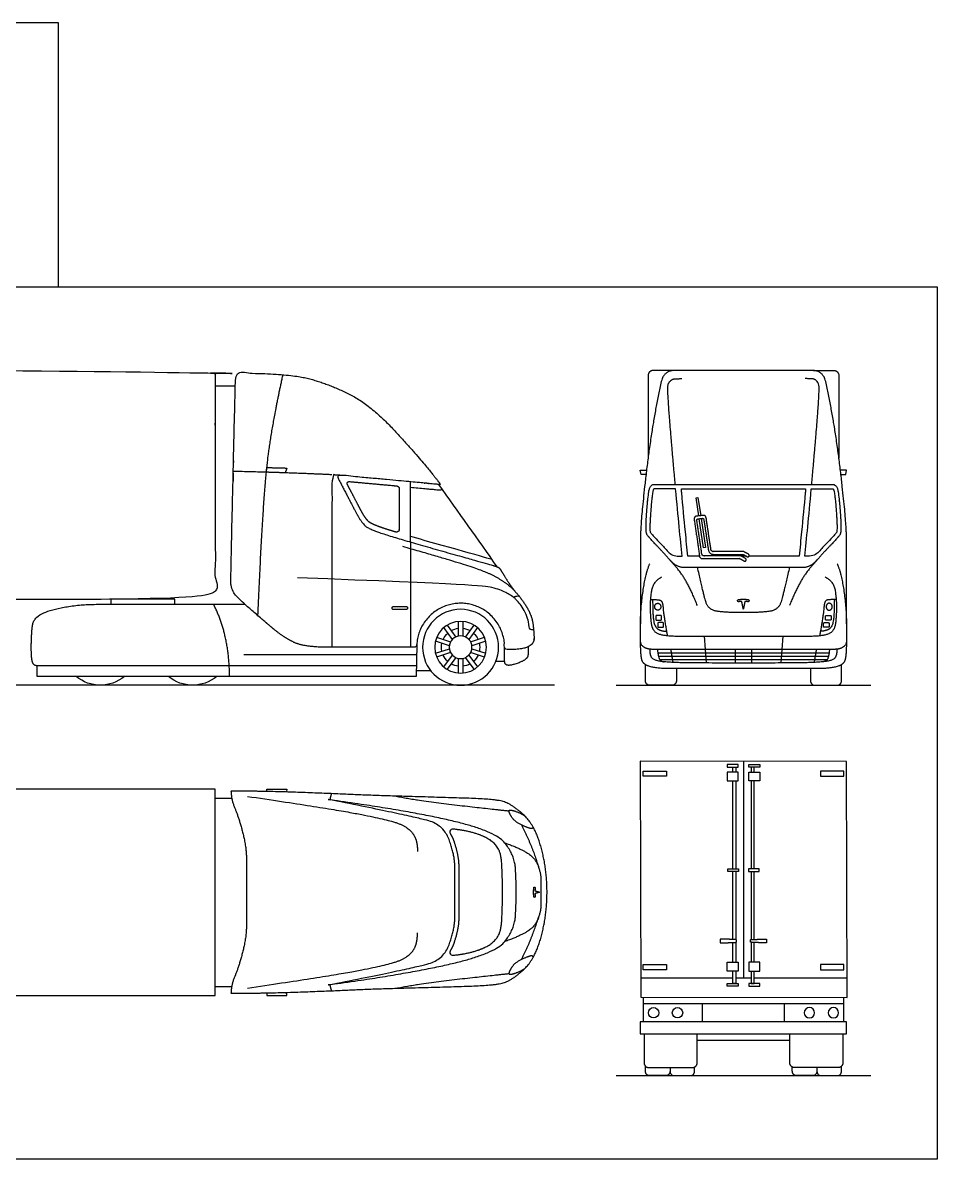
# Model space of a CAD drawing. Header units: millimetres. Extents: x 0 to 107, y 0 to 29.
# Drawn here: x 11.81 to 23.32, y 5.67 to 19.99 of the extents above; entities that cross this region are included whole.
import ezdxf

# ---------------------------------------------------------------- set-up
doc = ezdxf.new("R2010")
doc.units = ezdxf.units.MM
for name, color, linetype, true_color in [('2D$X-VPRT', 6, 'Continuous', 0xff00ff), ('AG-DETAILS', 7, 'Continuous', 0x66ffff), ('AG-DIAGRAM', 7, 'Continuous', 0xfecc66), ('AG-TRANSPORT', 7, 'Continuous', 0x66ccff), ('X-VPRT', 6, 'Continuous', 0xff00ff)]:
    doc.layers.add(name, color=color, linetype=linetype, true_color=true_color)

msp = doc.modelspace()

# ---------------------------------------------------------------- linework, layer by layer
at = {"layer": '2D$X-VPRT'}
msp.add_lwpolyline([(6.258, 19.99), (6.258, 16.662), (12.258, 16.662), (12.258, 19.99)], close=True, dxfattribs=at)
at = {"layer": 'AG-DETAILS'}
for points in [[(17.218, 12.223), (17.109, 12.372)], [(17.152, 12.403), (17.26, 12.253)], [(17.295, 12.265), (17.295, 12.45)], [(17.348, 12.45), (17.348, 12.265)], [(17.383, 12.253), (17.492, 12.403)], [(17.534, 12.372), (17.425, 12.223)], [(17.18, 12.143), (17.004, 12.2)], [(17.02, 12.25), (17.196, 12.193)], [(17.447, 12.193), (17.623, 12.25)], [(17.639, 12.2), (17.463, 12.143)], [(20.387, 12.264), (20.4, 12.096), (20.412, 11.926)], [(21.381, 12.264), (21.368, 12.096), (21.356, 11.926)], [(17.004, 12.049), (17.18, 12.106)], [(17.196, 12.056), (17.02, 11.999)], [(17.109, 11.877), (17.218, 12.026)], [(17.425, 12.026), (17.534, 11.877)], [(17.623, 11.999), (17.447, 12.056)], [(17.463, 12.106), (17.639, 12.049)], [(19.806, 12.053), (20.884, 12.053), (21.962, 12.053)], [(17.26, 11.995), (17.152, 11.846)], [(17.295, 11.799), (17.295, 11.984)], [(17.348, 11.984), (17.348, 11.799)], [(17.492, 11.846), (17.383, 11.995)], [(19.814, 12.011), (20.884, 12.011), (21.954, 12.011)], [(19.83, 11.969), (20.884, 11.969), (21.938, 11.969)]]:
    msp.add_lwpolyline(points, dxfattribs=at)
at = {"layer": 'AG-DETAILS', "extrusion": (0, 0, -1)}
for start, end in [(60.2463, 83.7537), (96.2463, 119.7537), (348.2463, 11.7537), (24.2463, 47.7537), (132.2463, 155.7537), (168.2463, 191.7537), (312.2463, 335.7537), (204.2463, 227.7537), (276.2463, 299.7537), (240.2463, 263.7537)]:
    msp.add_arc((-17.322, 12.124), 0.241, start, end, dxfattribs=at)
at = {"layer": 'AG-DETAILS'}
for points in [[(14.77, 12.521), (14.835, 14.045), (14.958, 14.982), (15.086, 15.556)], [(15.702, 14.296), (15.216, 14.321), (14.459, 14.339)], [(17.99, 12.848), (17.839, 12.99), (17.391, 13.167), (16.595, 13.391)], [(14.412, 11.755), (14.412, 12.266), (14.212, 12.665)], [(19.74, 12.726), (19.74, 12.483), (19.783, 12.356), (19.876, 12.325), (19.915, 12.325)], [(22.028, 12.726), (22.028, 12.483), (21.985, 12.356), (21.892, 12.325), (21.853, 12.325)], [(19.967, 12.096), (19.981, 12.015), (19.994, 11.933)], [(20.781, 12.096), (20.781, 12.011), (20.781, 11.925)], [(20.987, 12.096), (20.987, 12.011), (20.987, 11.925)], [(21.801, 12.096), (21.787, 12.015), (21.773, 11.933)], [(14.638, 10.246), (15.69, 10.091), (16.396, 9.955), (16.648, 9.866), (16.779, 9.707), (16.779, 9.552)], [(14.638, 7.831), (15.69, 7.986), (16.396, 8.122), (16.648, 8.212), (16.779, 8.37), (16.779, 8.525)]]:
    msp.add_open_spline(points, degree=2, dxfattribs=at)
for points, degree, knots in [([(20.025, 14.174), (19.999, 14.462), (19.922, 15.366), (19.946, 15.485), (20.018, 15.507), (20.107, 15.507)], 2, [2.35236, 2.35236, 2.35236, 3.419852, 5.129778, 6.839704, 7.193996, 7.193996, 7.193996]), ([(21.743, 14.174), (21.769, 14.462), (21.846, 15.366), (21.821, 15.485), (21.75, 15.507), (21.66, 15.507)], 2, [2.35236, 2.35236, 2.35236, 3.419852, 5.129778, 6.839704, 7.193996, 7.193996, 7.193996]), ([(16.692, 14.14), (16.754, 14.134), (16.834, 14.127), (16.932, 14.117), (16.97, 14.114), (16.988, 14.112), (17, 14.111), (17.018, 14.109), (17.042, 14.107), (17.057, 14.106), (17.068, 14.107), (17.076, 14.109), (17.084, 14.111), (17.089, 14.113), (17.091, 14.114)], 3, [14.822003, 14.822003, 14.822003, 14.822003, 15.429578, 15.613632, 15.797686, 15.797686, 15.797686, 15.913328, 15.977313, 16.032742, 16.063289, 16.082856, 16.116623, 16.139526, 16.139526, 16.139526, 16.139526]), ([(19.933, 13.329), (19.968, 13.29), (20.014, 13.271), (20.085, 13.271), (20.099, 13.271), (20.112, 13.271), (20.089, 13.483), (20.062, 13.766), (20.03, 14.119), (19.94, 14.119), (19.851, 14.119), (19.762, 14.119), (19.76, 14.119), (19.758, 14.119), (19.756, 14.119), (19.754, 14.117), (19.751, 14.114), (19.748, 14.107), (19.744, 14.096), (19.741, 14.077), (19.736, 14.049), (19.731, 14.007), (19.723, 13.933), (19.717, 13.85), (19.711, 13.771), (19.708, 13.715), (19.706, 13.671), (19.705, 13.634), (19.706, 13.607), (19.707, 13.587), (19.709, 13.578), (19.709, 13.575), (19.711, 13.572), (19.718, 13.563), (19.736, 13.541), (19.777, 13.495), (19.814, 13.456), (19.839, 13.43), (19.871, 13.397), (19.903, 13.363), (19.935, 13.327)], 3, [-3.188588, -3.188588, -3.188588, -3.188588, -2.125725, -2.125725, -1.882393, -1.882393, -1.882393, 0.127531, 0.127531, 0.127531, 0.435615, 0.435615, 0.435615, 0.449855, 0.456004, 0.460505, 0.470857, 0.491858, 0.52573, 0.579124, 0.661187, 0.768051, 0.957496, 1.306787, 1.495917, 1.657092, 1.793714, 1.885018, 1.97568, 2.029804, 2.057397, 2.057397, 2.057397, 2.090559, 2.161728, 2.318346, 2.658913, 2.658913, 2.658913, 3.15777, 3.15777, 3.15777, 3.15777]), ([(20.331, 13.271), (20.293, 13.271), (20.267, 13.271), (20.228, 13.271), (20.206, 13.271), (20.184, 13.271), (20.173, 13.373), (20.146, 13.639), (20.12, 13.922), (20.103, 14.103), (20.102, 14.119), (20.362, 14.119), (20.623, 14.119), (20.884, 14.119), (21.145, 14.119), (21.405, 14.119), (21.666, 14.119), (21.665, 14.103), (21.648, 13.922), (21.622, 13.639), (21.595, 13.373), (21.584, 13.271), (21.562, 13.271), (21.54, 13.271), (21.501, 13.271), (21.313, 13.271), (20.952, 13.271)], 3, [0.780105, 0.780105, 0.780105, 0.780105, 1.062863, 1.062863, 1.451156, 1.451156, 1.451156, 2.353353, 3.792199, 3.939684, 3.939684, 3.939684, 4.837791, 4.837791, 4.837791, 5.735898, 5.735898, 5.735898, 5.883383, 7.322229, 8.224426, 8.224426, 8.224426, 8.612719, 8.612719, 8.894444, 8.894444, 8.894444, 8.894444]), ([(21.835, 13.329), (21.8, 13.29), (21.753, 13.271), (21.682, 13.271), (21.669, 13.271), (21.656, 13.271), (21.679, 13.483), (21.706, 13.766), (21.738, 14.119), (21.827, 14.119), (21.917, 14.119), (22.006, 14.119), (22.008, 14.119), (22.01, 14.119), (22.012, 14.119), (22.014, 14.117), (22.016, 14.114), (22.02, 14.107), (22.023, 14.096), (22.027, 14.077), (22.031, 14.049), (22.037, 14.007), (22.044, 13.933), (22.051, 13.85), (22.057, 13.771), (22.06, 13.715), (22.062, 13.671), (22.062, 13.634), (22.062, 13.607), (22.06, 13.587), (22.059, 13.578), (22.058, 13.575), (22.056, 13.572), (22.05, 13.563), (22.032, 13.541), (21.991, 13.495), (21.954, 13.456), (21.929, 13.43), (21.897, 13.397), (21.865, 13.363), (21.833, 13.327)], 3, [-3.188588, -3.188588, -3.188588, -3.188588, -2.125725, -2.125725, -1.882393, -1.882393, -1.882393, 0.127531, 0.127531, 0.127531, 0.435615, 0.435615, 0.435615, 0.449855, 0.456004, 0.460505, 0.470857, 0.491858, 0.52573, 0.579124, 0.661187, 0.768051, 0.957496, 1.306787, 1.495917, 1.657092, 1.793714, 1.885018, 1.97568, 2.029804, 2.057397, 2.057397, 2.057397, 2.090559, 2.161728, 2.318346, 2.658913, 2.658913, 2.658913, 3.15777, 3.15777, 3.15777, 3.15777]), ([(17.718, 13.229), (17.697, 13.235), (17.675, 13.241), (17.654, 13.247), (17.549, 13.277), (17.361, 13.33), (17.089, 13.406), (16.968, 13.44), (16.835, 13.478), (16.703, 13.516), (16.692, 13.519)], 3, [5.78159, 5.78159, 5.78159, 5.78159, 6.002797, 6.002797, 6.002797, 7.005359, 7.005359, 7.005359, 8.247631, 8.359565, 8.359565, 8.359565, 8.359565]), ([(20.92, 13.271), (20.893, 13.271), (20.884, 13.271), (20.871, 13.271), (20.858, 13.271)], 2, [-0.01729356, -0.01729356, -0.01729356, 0, 0, 0.0252696, 0.0252696, 0.0252696]), ([(18.007, 12.739), (17.97, 12.768), (17.888, 12.82), (17.728, 12.883), (17.441, 12.919), (15.266, 12.998)], 3, [0, 0, 0, 0, 0.676966, 1.432161, 2.447217, 2.447217, 2.447217, 2.447217])]:
    msp.add_open_spline(points, degree=degree, knots=knots, dxfattribs=at)
for points, weights, degree, knots in [([(16.504, 13.575), (16.514, 13.572), (16.525, 13.574), (16.535, 13.581), (16.544, 13.587), (16.549, 13.597), (16.549, 13.609), (16.549, 13.78), (16.549, 13.951), (16.549, 14.121), (16.549, 14.14), (16.536, 14.154), (16.517, 14.156), (16.47, 14.161), (16.271, 14.179), (16.073, 14.197), (15.921, 14.211), (15.912, 14.212), (15.903, 14.208), (15.898, 14.2), (15.893, 14.193), (15.892, 14.183), (15.896, 14.175), (15.929, 14.111), (15.972, 14.029), (16.024, 13.929), (16.049, 13.882), (16.07, 13.843), (16.087, 13.811), (16.107, 13.778), (16.128, 13.748), (16.145, 13.726), (16.159, 13.711), (16.167, 13.703), (16.178, 13.695), (16.193, 13.686), (16.217, 13.674), (16.263, 13.654), (16.338, 13.627), (16.424, 13.599), (16.482, 13.582), (16.504, 13.575)], [1, 0.928853515851, 0.928853515851, 1, 0.928853515851, 0.928853515851, 1, 1, 1, 1, 0.826020471494, 0.826020471494, 1, 1, 1, 1, 1, 0.90683652029, 0.90683652029, 1, 0.90683652029, 0.90683652029, 1, 1, 1, 1, 1, 1, 1, 1, 1, 1, 1, 1, 1, 1, 1, 1, 1, 1, 1, 1], 3, [0, 0, 0, 0, 0.106648, 0.106648, 0.106648, 0.213295, 0.213295, 0.213295, 1.89621, 1.89621, 1.89621, 2.065299, 2.065299, 2.065299, 2.529786, 4.029168, 4.029168, 4.029168, 4.11709, 4.11709, 4.11709, 4.205012, 4.205012, 4.205012, 4.910926, 5.113293, 5.315661, 5.433143, 5.550626, 5.678772, 5.806918, 5.913045, 5.95651, 5.999975, 6.028202, 6.089511, 6.176962, 6.290666, 6.580229, 6.960058, 7.180731, 7.180731, 7.180731, 7.180731]), ([(19.843, 12.635), (19.843, 12.678), (19.804, 12.678), (19.766, 12.678), (19.766, 12.635), (19.766, 12.591), (19.804, 12.591), (19.843, 12.591), (19.843, 12.635)], [1, 0.707106781187, 1, 0.707106781187, 1, 0.707106781187, 1, 0.707106781187, 1], 2, [0, 0, 0, 0.1994813, 0.1994813, 0.3989626, 0.3989626, 0.5984439, 0.5984439, 0.7979252, 0.7979252, 0.7979252]), ([(21.925, 12.635), (21.925, 12.678), (21.963, 12.678), (22.002, 12.678), (22.002, 12.635), (22.002, 12.591), (21.963, 12.591), (21.925, 12.591), (21.925, 12.635)], [1, 0.707106781187, 1, 0.707106781187, 1, 0.707106781187, 1, 0.707106781187, 1], 2, [0, 0, 0, 0.1994813, 0.1994813, 0.3989626, 0.3989626, 0.5984439, 0.5984439, 0.7979252, 0.7979252, 0.7979252]), ([(19.791, 12.464), (19.779, 12.464), (19.779, 12.478), (19.779, 12.494), (19.779, 12.51), (19.779, 12.524), (19.791, 12.524), (19.816, 12.524), (19.841, 12.524), (19.853, 12.524), (19.853, 12.51), (19.853, 12.494), (19.853, 12.478), (19.853, 12.464), (19.841, 12.464), (19.816, 12.464), (19.791, 12.464)], [1, 0.707106781187, 1, 1, 1, 0.707106781187, 1, 1, 1, 0.707106781187, 1, 1, 1, 0.707106781187, 1, 1, 1], 2, [0, 0, 0, 0.0626353, 0.0626353, 0.1564304, 0.1564304, 0.2190658, 0.2190658, 0.3827609, 0.3827609, 0.4453963, 0.4453963, 0.5391914, 0.5391914, 0.6018267, 0.6018267, 0.7655218, 0.7655218, 0.7655218]), ([(21.977, 12.464), (21.989, 12.464), (21.989, 12.478), (21.989, 12.494), (21.989, 12.51), (21.989, 12.524), (21.977, 12.524), (21.952, 12.524), (21.927, 12.524), (21.915, 12.524), (21.915, 12.51), (21.915, 12.494), (21.915, 12.478), (21.915, 12.464), (21.927, 12.464), (21.952, 12.464), (21.977, 12.464)], [1, 0.707106781187, 1, 1, 1, 0.707106781187, 1, 1, 1, 0.707106781187, 1, 1, 1, 0.707106781187, 1, 1, 1], 2, [0, 0, 0, 0.0626353, 0.0626353, 0.1564304, 0.1564304, 0.2190658, 0.2190658, 0.3827609, 0.3827609, 0.4453963, 0.4453963, 0.5391914, 0.5391914, 0.6018267, 0.6018267, 0.7655218, 0.7655218, 0.7655218]), ([(19.816, 12.375), (19.804, 12.375), (19.804, 12.388), (19.804, 12.405), (19.804, 12.421), (19.804, 12.434), (19.816, 12.434), (19.841, 12.434), (19.866, 12.434), (19.878, 12.434), (19.878, 12.421), (19.878, 12.405), (19.878, 12.388), (19.878, 12.375), (19.866, 12.375), (19.841, 12.375), (19.816, 12.375)], [1, 0.707106781187, 1, 1, 1, 0.707106781187, 1, 1, 1, 0.707106781187, 1, 1, 1, 0.707106781187, 1, 1, 1], 2, [0, 0, 0, 0.0626353, 0.0626353, 0.1564304, 0.1564304, 0.2190658, 0.2190658, 0.3827609, 0.3827609, 0.4453963, 0.4453963, 0.5391914, 0.5391914, 0.6018267, 0.6018267, 0.7655218, 0.7655218, 0.7655218]), ([(21.952, 12.375), (21.964, 12.375), (21.964, 12.388), (21.964, 12.405), (21.964, 12.421), (21.964, 12.434), (21.952, 12.434), (21.927, 12.434), (21.902, 12.434), (21.89, 12.434), (21.89, 12.421), (21.89, 12.405), (21.89, 12.388), (21.89, 12.375), (21.902, 12.375), (21.927, 12.375), (21.952, 12.375)], [1, 0.707106781187, 1, 1, 1, 0.707106781187, 1, 1, 1, 0.707106781187, 1, 1, 1, 0.707106781187, 1, 1, 1], 2, [0, 0, 0, 0.0626353, 0.0626353, 0.1564304, 0.1564304, 0.2190658, 0.2190658, 0.3827609, 0.3827609, 0.4453963, 0.4453963, 0.5391914, 0.5391914, 0.6018267, 0.6018267, 0.7655218, 0.7655218, 0.7655218]), ([(17.298, 9.376), (17.298, 9.413), (17.289, 9.493), (17.265, 9.594), (17.241, 9.669), (17.231, 9.699), (17.219, 9.73), (17.19, 9.779), (17.183, 9.791), (17.183, 9.805), (17.191, 9.817), (17.198, 9.829), (17.211, 9.835), (17.225, 9.833), (17.299, 9.826), (17.366, 9.815), (17.505, 9.783), (17.575, 9.759), (17.695, 9.7), (17.743, 9.662), (17.814, 9.568), (17.834, 9.496), (17.846, 9.302), (17.849, 9.181), (17.849, 9.039), (17.849, 8.896), (17.846, 8.776), (17.834, 8.581), (17.814, 8.509), (17.743, 8.415), (17.695, 8.377), (17.575, 8.318), (17.505, 8.294), (17.366, 8.262), (17.299, 8.251), (17.225, 8.244), (17.211, 8.243), (17.198, 8.249), (17.191, 8.26), (17.183, 8.272), (17.183, 8.286), (17.19, 8.298), (17.219, 8.348), (17.231, 8.378), (17.241, 8.408), (17.265, 8.483), (17.289, 8.585), (17.298, 8.664), (17.298, 8.701), (17.298, 8.814), (17.298, 8.926), (17.298, 9.039), (17.298, 9.151), (17.298, 9.264), (17.298, 9.376)], [1, 1, 1, 1, 1, 1, 1, 1, 0.901073850672, 0.901073850672, 1, 0.901073850672, 0.901073850672, 1, 1, 1, 1, 1, 1, 1, 1, 1, 1, 1, 1, 1, 1, 1, 1, 1, 1, 1, 1, 1, 1, 1, 0.901073850672, 0.901073850672, 1, 0.901073850672, 0.901073850672, 1, 1, 1, 1, 1, 1, 1, 1, 1, 1, 1, 1, 1, 1], 3, [1.866118, 1.866118, 1.866118, 1.866118, 2.227935, 2.654058, 2.894183, 3.001331, 7.022463, 7.022463, 7.022463, 7.153296, 7.153296, 7.153296, 7.28413, 7.28413, 7.28413, 7.929391, 7.929391, 8.78174, 8.78174, 9.634088, 9.634088, 10.486437, 10.486437, 11.338786, 11.338786, 11.338786, 12.191134, 12.191134, 13.043483, 13.043483, 13.895832, 13.895832, 14.74818, 14.74818, 15.393442, 15.393442, 15.393442, 15.524275, 15.524275, 15.524275, 15.655109, 15.655109, 15.655109, 19.676241, 19.783388, 20.023513, 20.449637, 20.811453, 20.811453, 20.811453, 22.677572, 22.677572, 22.677572, 24.54369, 24.54369, 24.54369, 24.54369])]:
    msp.add_rational_spline(points, weights, degree=degree, knots=knots, dxfattribs=at)
at = {"layer": 'AG-DIAGRAM'}
for points in [[(18.504, 11.646), (1.067, 11.646)], [(19.279, 11.646), (22.489, 11.646)], [(19.279, 6.728), (22.489, 6.728)]]:
    msp.add_lwpolyline(points, dxfattribs=at)
at = {"layer": 'AG-TRANSPORT'}
for points in [[(14.485, 15.411), (14.233, 15.411)], [(19.656, 14.298), (19.597, 14.298), (19.585, 14.354), (19.663, 14.354)], [(22.112, 14.298), (22.171, 14.298), (22.183, 14.354), (22.105, 14.354)], [(16.692, 13.449), (16.692, 14.208)], [(20.321, 13.779), (20.287, 14.008), (20.311, 14.012), (20.345, 13.781)], [(20.35, 13.746), (20.404, 13.382), (20.38, 13.377), (20.326, 13.743)], [(16.692, 13.449), (16.692, 12.943), (16.692, 12.124)], [(16.769, 12.154), (16.764, 11.755), (11.988, 11.755), (11.988, 11.891)], [(16.767, 12.029), (14.591, 12.029)], [(16.765, 11.891), (11.988, 11.891)], [(17.877, 11.945), (17.765, 11.945)], [(16.946, 11.829), (16.764, 11.829)], [(20.748, 10.552), (20.748, 10.614)], [(20.788, 10.614), (20.788, 10.552)], [(20.884, 10.69), (20.884, 7.957)], [(20.979, 10.614), (20.979, 10.552)], [(21.02, 10.552), (21.02, 10.614)], [(14.88, 10.307), (14.881, 10.338), (15.132, 10.338), (15.131, 10.301)], [(20.748, 9.334), (20.748, 10.442)], [(20.788, 10.442), (20.788, 9.334)], [(20.979, 10.442), (20.979, 9.334)], [(21.02, 9.334), (21.02, 10.442)], [(14.233, 10.224), (14.44, 10.224)], [(20.748, 8.443), (20.748, 9.299)], [(20.788, 9.299), (20.788, 8.441)], [(20.979, 9.299), (20.979, 8.441)], [(21.02, 8.443), (21.02, 9.299)], [(20.748, 8.156), (20.748, 8.406)], [(20.788, 8.408), (20.788, 8.156)], [(20.979, 8.408), (20.979, 8.156)], [(21.02, 8.156), (21.02, 8.406)], [(20.788, 8.046), (20.788, 7.889), (20.748, 7.889), (20.748, 8.046)], [(20.979, 8.046), (20.979, 7.889), (21.02, 7.889), (21.02, 8.046)], [(20.748, 7.957), (19.592, 7.957)], [(20.979, 7.957), (20.788, 7.957)], [(22.19, 7.957), (21.02, 7.957)], [(14.233, 7.853), (14.44, 7.853)], [(14.88, 7.77), (14.881, 7.739), (15.132, 7.739), (15.131, 7.777)], [(22.145, 7.711), (22.145, 7.405), (19.623, 7.405), (19.623, 7.716)], [(19.623, 7.636), (22.145, 7.636)], [(20.367, 7.405), (20.367, 7.636)], [(21.401, 7.405), (21.401, 7.636)], [(20.301, 7.177), (21.467, 7.177)]]:
    msp.add_lwpolyline(points, dxfattribs=at)
for points in [[(13.723, 12.665), (13.723, 12.73), (12.919, 12.73), (12.919, 12.665)], [(19.592, 7.716), (22.191, 7.711), (22.183, 10.685), (19.585, 10.69)], [(20.68, 10.649), (20.68, 10.614), (20.816, 10.614), (20.816, 10.649)], [(21.088, 10.649), (21.088, 10.614), (20.951, 10.614), (20.951, 10.649)], [(19.62, 10.5), (19.62, 10.565), (19.913, 10.565), (19.913, 10.5)], [(20.68, 10.552), (20.68, 10.442), (20.816, 10.442), (20.816, 10.552)], [(21.088, 10.552), (21.088, 10.442), (20.951, 10.442), (20.951, 10.552)], [(22.148, 10.5), (22.148, 10.565), (21.855, 10.565), (21.855, 10.5)], [(1.474, 7.739), (14.233, 7.739), (14.233, 10.338), (1.474, 10.338)], [(20.685, 9.299), (20.685, 9.334), (20.821, 9.334), (20.821, 9.299)], [(21.083, 9.299), (21.083, 9.334), (20.947, 9.334), (20.947, 9.299)], [(19.62, 8.062), (19.62, 8.128), (19.913, 8.128), (19.913, 8.062)], [(20.68, 8.046), (20.68, 8.156), (20.816, 8.156), (20.816, 8.046)], [(21.088, 8.046), (21.088, 8.156), (20.951, 8.156), (20.951, 8.046)], [(22.148, 8.062), (22.148, 8.128), (21.855, 8.128), (21.855, 8.062)], [(20.68, 7.854), (20.68, 7.889), (20.816, 7.889), (20.816, 7.854)], [(21.088, 7.854), (21.088, 7.889), (20.951, 7.889), (20.951, 7.854)], [(22.183, 7.256), (22.183, 7.405), (19.585, 7.405), (19.585, 7.256)]]:
    msp.add_lwpolyline(points, close=True, dxfattribs=at)
at = {"layer": 'AG-TRANSPORT', "extrusion": (0, 0, -1)}
for centre, radius in [((-17.322, 12.124), 0.478), ((-17.322, 12.124), 0.326), ((-17.322, 12.124), 0.143), ((-21.714, 7.521), 0.0657), ((-22.016, 7.521), 0.0657)]:
    msp.add_circle(centre, radius, dxfattribs=at)
at = {"layer": 'AG-TRANSPORT'}
for centre in [(19.752, 7.521), (20.053, 7.521)]:
    msp.add_circle(centre, 0.0657, dxfattribs=at)
at = {"layer": 'AG-TRANSPORT', "extrusion": (0, 0, -1)}
for centre in [(-12.785, 12.124), (-13.947, 12.124)]:
    msp.add_arc(centre, 0.478, 230.5286, 309.4714, dxfattribs=at)
at = {"layer": 'AG-TRANSPORT'}
for points, weights, knots in [([(1.409, 12.784), (1.409, 12.73), (1.463, 12.73), (7.821, 12.73), (14.179, 12.73), (14.233, 12.73), (14.233, 12.784), (14.233, 14.169), (14.233, 15.555), (14.233, 15.609), (14.179, 15.609), (7.821, 15.609), (1.463, 15.609), (1.409, 15.609), (1.409, 15.555), (1.409, 14.169), (1.409, 12.784)], [1, 0.707106781187, 1, 1, 1, 0.707106781187, 1, 1, 1, 0.707106781187, 1, 1, 1, 0.707106781187, 1, 1, 1], [0, 0, 0, 0.277618, 0.277618, 1.936073, 1.936073, 2.213691, 2.213691, 11.303682, 11.303682, 11.581299, 11.581299, 13.239755, 13.239755, 13.517373, 13.517373, 22.607364, 22.607364, 22.607364]), ([(22.18, 12.419), (22.18, 13.332), (22.18, 13.527), (22.18, 13.721), (22.037, 14.926), (21.921, 15.47), (21.892, 15.609), (21.765, 15.609), (21.324, 15.609), (20.884, 15.609), (20.443, 15.609), (20.003, 15.609), (19.876, 15.609), (19.847, 15.47), (19.731, 14.926), (19.588, 13.721), (19.588, 13.527), (19.588, 13.332), (19.588, 12.419)], [1, 1, 1, 1, 1, 1, 0.785193192944, 1, 1, 1, 1, 1, 0.785193192944, 1, 1, 1, 1, 1, 1], [-12.677364, -12.677364, -12.677364, -9.552033, -9.552033, -6.42664, -3.655894, -3.655894, -2.951845, -2.951845, -0.063353, -0.063353, 2.825139, 2.825139, 3.529189, 3.529189, 6.299935, 9.425327, 9.425327, 12.550658, 12.550658, 12.550658]), ([(20.003, 15.609), (19.872, 15.609), (19.741, 15.609), (19.682, 15.609), (19.682, 15.542), (19.682, 15.023), (19.682, 14.504)], [1, 1, 1, 0.707106781187, 1, 1, 1], [0, 0, 0, 0.858922, 0.858922, 1.165147, 1.165147, 4.188272, 4.188272, 4.188272]), ([(21.765, 15.609), (21.896, 15.609), (22.027, 15.609), (22.086, 15.609), (22.086, 15.542), (22.086, 15.023), (22.086, 14.504)], [1, 1, 1, 0.707106781187, 1, 1, 1], [0, 0, 0, 0.858922, 0.858922, 1.165147, 1.165147, 4.188272, 4.188272, 4.188272]), ([(16.738, 12.124), (16.767, 12.124), (16.769, 12.154), (16.796, 12.678), (17.322, 12.678), (17.876, 12.678), (17.876, 12.124), (17.876, 12.124), (17.876, 12.124), (17.876, 12.111), (17.885, 12.102), (17.894, 12.093), (17.907, 12.093), (18.121, 12.096), (18.245, 12.173), (18.248, 12.286), (18.221, 12.524), (18.085, 12.741), (18.022, 12.811), (17.959, 12.881), (17.889, 12.997), (17.819, 13.113), (17.792, 13.138), (17.635, 13.182), (17.478, 13.226), (16.663, 13.455), (16.17, 13.607), (16.073, 13.699), (15.982, 13.861), (15.778, 14.257), (15.772, 14.269), (15.78, 14.28), (15.787, 14.292), (15.801, 14.29), (16.939, 14.185), (16.996, 14.179), (17.054, 14.173), (17.068, 14.176), (17.034, 14.223), (16.802, 14.511), (16.204, 15.165), (15.68, 15.435), (15.156, 15.575), (14.519, 15.577), (14.489, 15.577), (14.488, 15.547), (14.427, 13.035), (14.43, 12.842), (14.572, 12.692), (14.877, 12.428), (15.091, 12.252), (15.346, 12.124), (15.654, 12.124), (15.957, 12.124), (16.738, 12.124)], [1, 0.72553698272, 1, 0.733221716942, 1.02129576296, 0.722165159587, 1.02129576296, 1.02129576296, 1.02129576296, 0.942413013582, 1.02129576296, 0.942413013582, 1.02129576296, 1.02129576296, 1.02129576296, 1.02129576296, 1.02129576296, 1.02129576296, 1.02129576296, 1.02129576296, 1.02129576296, 1.02129576296, 1.02129576296, 1.02129576296, 1.02129576296, 1.02129576296, 1.02129576296, 1.02129576296, 1.02129576296, 1.02129576296, 0.878736718417, 1.02129576296, 0.878736718417, 1.02129576296, 1.02129576296, 1.02129576296, 1.02129576296, 1.02129576296, 1.02129576296, 1.02129576296, 1.02129576296, 1.02129576296, 1.02129576296, 1.02129576296, 0.73005107822, 1.02129576296, 1.02129576296, 1.02129576296, 1.02129576296, 1.02129576296, 1.02129576296, 1.02129576296, 1.02129576296, 1.02129576296, 1.02129576296], [0, 0, 0, 0.153778, 0.153778, 2.526824, 2.526824, 4.990949, 4.990949, 4.991756, 4.991756, 5.071911, 5.071911, 5.152066, 5.152066, 6.09265, 7.100222, 8.107794, 9.115367, 10.122939, 10.122939, 11.13051, 11.13051, 12.138082, 13.145653, 13.145653, 14.153225, 15.160798, 16.16837, 17.175942, 18.138562, 18.138562, 18.219931, 18.219931, 18.301301, 18.301301, 20.081032, 20.081032, 21.89343, 23.705828, 25.518227, 27.330625, 29.143023, 30.955421, 32.726105, 32.726105, 32.883011, 32.883011, 35.366139, 37.864132, 40.362126, 42.860119, 45.358113, 47.856106, 47.856106, 50.307212, 50.307212, 50.307212]), ([(20.914, 13.214), (20.908, 13.201), (20.897, 13.208), (20.872, 13.222), (20.847, 13.237), (20.841, 13.24), (20.834, 13.24), (20.597, 13.24), (20.36, 13.24), (20.335, 13.24), (20.331, 13.268), (20.297, 13.503), (20.263, 13.737), (20.261, 13.751), (20.269, 13.762), (20.276, 13.774), (20.289, 13.775), (20.335, 13.78), (20.381, 13.785), (20.408, 13.788), (20.413, 13.758), (20.443, 13.558), (20.474, 13.357), (20.478, 13.33), (20.502, 13.33), (20.69, 13.33), (20.877, 13.33), (20.884, 13.33), (20.89, 13.327), (20.919, 13.311), (20.948, 13.295), (20.96, 13.288), (20.954, 13.275), (20.953, 13.272), (20.952, 13.269), (20.946, 13.256), (20.934, 13.262), (20.907, 13.278), (20.879, 13.293), (20.877, 13.294), (20.874, 13.294), (20.688, 13.294), (20.502, 13.294), (20.451, 13.294), (20.442, 13.351), (20.413, 13.543), (20.384, 13.735), (20.382, 13.749), (20.37, 13.748), (20.339, 13.744), (20.309, 13.741), (20.303, 13.74), (20.3, 13.735), (20.296, 13.73), (20.297, 13.724), (20.329, 13.506), (20.361, 13.289), (20.363, 13.276), (20.374, 13.276), (20.604, 13.276), (20.834, 13.276), (20.849, 13.276), (20.862, 13.269), (20.887, 13.254), (20.911, 13.24), (20.923, 13.233), (20.917, 13.22), (20.916, 13.217), (20.914, 13.214)], [1, 0.707106781186, 1, 1, 1, 0.971803263888, 1, 1, 1, 0.762200138528, 1, 1, 1, 0.917224906295, 1, 0.917224906295, 1, 1, 1, 0.733083174332, 1, 1, 1, 0.764375082841, 1, 1, 1, 0.974593145426, 1, 1, 1, 0.707106781187, 1, 1, 1, 0.707106781187, 1, 1, 1, 0.974593145426, 1, 1, 1, 0.76437508284, 1, 1, 1, 0.733083174331, 1, 1, 1, 0.917224906295, 1, 0.917224906295, 1, 1, 1, 0.762200138527, 1, 1, 1, 0.971803263889, 1, 1, 1, 0.707106781187, 1, 1, 1], [0, 0, 0, 0.066994, 0.066994, 0.250057, 0.250057, 0.295523, 0.295523, 1.848585, 1.848585, 1.98307, 1.98307, 3.368884, 3.368884, 3.447146, 3.447146, 3.525408, 3.525408, 3.829301, 3.829301, 3.972164, 3.972164, 5.156533, 5.156533, 5.290375, 5.290375, 6.519882, 6.519882, 6.563029, 6.563029, 6.775524, 6.775524, 6.842518, 6.842518, 6.861994, 6.861994, 6.928988, 6.928988, 7.129549, 7.129549, 7.148818, 7.148818, 8.366391, 8.366391, 8.500233, 8.500233, 9.63643, 9.63643, 9.70023, 9.70023, 9.900362, 9.900362, 9.935312, 9.935312, 9.970263, 9.970263, 11.25639, 11.25639, 11.316449, 11.316449, 12.825412, 12.825412, 12.870878, 12.870878, 13.053941, 13.053941, 13.120935, 13.120935, 13.140411, 13.140411, 13.140411]), ([(16.634, 12.598), (16.654, 12.598), (16.654, 12.618), (16.654, 12.638), (16.634, 12.638), (16.556, 12.638), (16.478, 12.638), (16.458, 12.638), (16.458, 12.618), (16.458, 12.598), (16.478, 12.598), (16.556, 12.598), (16.634, 12.598)], [1, 0.707106781187, 1, 0.707106781187, 1, 1, 1, 0.707106781187, 1, 0.707106781187, 1, 1, 1], [0, 0, 0, 0.103303, 0.103303, 0.206606, 0.206606, 0.715714, 0.715714, 0.819017, 0.819017, 0.92232, 0.92232, 1.431429, 1.431429, 1.431429]), ([(20.04, 11.856), (20.04, 11.78), (20.04, 11.704), (20.04, 11.646), (19.988, 11.646), (19.781, 11.646), (19.7, 11.646), (19.649, 11.646), (19.649, 11.704), (19.649, 11.804), (19.649, 11.905)], [1, 1, 1, 0.707106781186, 1, 1, 1, 0.707106781187, 1, 1, 1], [5.779993, 5.779993, 5.779993, 6.222319, 6.222319, 6.486438, 6.486438, 7.015787, 7.015787, 7.279906, 7.279906, 7.866096, 7.866096, 7.866096]), ([(21.728, 11.856), (21.728, 11.78), (21.728, 11.704), (21.728, 11.646), (21.779, 11.646), (21.987, 11.646), (22.068, 11.646), (22.119, 11.646), (22.119, 11.704), (22.119, 11.804), (22.119, 11.905)], [1, 1, 1, 0.707106781186, 1, 1, 1, 0.707106781187, 1, 1, 1], [5.779993, 5.779993, 5.779993, 6.222319, 6.222319, 6.486438, 6.486438, 7.015787, 7.015787, 7.279906, 7.279906, 7.866096, 7.866096, 7.866096]), ([(19.632, 7.256), (19.632, 7.073), (19.632, 6.89), (19.632, 6.83), (19.693, 6.83), (19.955, 6.83), (20.24, 6.83), (20.301, 6.83), (20.301, 6.89), (20.301, 7.073), (20.301, 7.256)], [1, 1, 1, 0.707106781187, 1, 1, 1, 0.707106781187, 1, 1, 1], [0, 0, 0, 1.198971, 1.198971, 1.510393, 1.510393, 3.230275, 3.230275, 3.541697, 3.541697, 4.740668, 4.740668, 4.740668]), ([(22.136, 7.256), (22.136, 7.073), (22.136, 6.89), (22.136, 6.83), (22.075, 6.83), (21.813, 6.83), (21.528, 6.83), (21.467, 6.83), (21.467, 6.89), (21.467, 7.073), (21.467, 7.256)], [1, 1, 1, 0.707106781187, 1, 1, 1, 0.707106781187, 1, 1, 1], [0, 0, 0, 1.198971, 1.198971, 1.510393, 1.510393, 3.230275, 3.230275, 3.541697, 3.541697, 4.740668, 4.740668, 4.740668]), ([(19.959, 6.83), (19.959, 6.808), (19.959, 6.786), (19.959, 6.728), (19.908, 6.728), (19.781, 6.728), (19.7, 6.728), (19.649, 6.728), (19.649, 6.786), (19.649, 6.817), (19.649, 6.849)], [1, 1, 1, 0.707106781186, 1, 1, 1, 0.707106781187, 1, 1, 1], [6.093165, 6.093165, 6.093165, 6.222319, 6.222319, 6.486438, 6.486438, 7.015787, 7.015787, 7.279906, 7.279906, 7.464189, 7.464189, 7.464189]), ([(19.959, 6.83), (19.959, 6.808), (19.959, 6.786), (19.959, 6.728), (20.01, 6.728), (20.137, 6.728), (20.218, 6.728), (20.269, 6.728), (20.269, 6.786), (20.269, 6.811), (20.269, 6.837)], [1, 1, 1, 0.707106781186, 1, 1, 1, 0.707106781187, 1, 1, 1], [6.093165, 6.093165, 6.093165, 6.222319, 6.222319, 6.486438, 6.486438, 7.015787, 7.015787, 7.279906, 7.279906, 7.430766, 7.430766, 7.430766]), ([(21.809, 6.83), (21.809, 6.808), (21.809, 6.786), (21.809, 6.728), (21.758, 6.728), (21.631, 6.728), (21.55, 6.728), (21.499, 6.728), (21.499, 6.786), (21.499, 6.811), (21.499, 6.837)], [1, 1, 1, 0.707106781186, 1, 1, 1, 0.707106781187, 1, 1, 1], [6.093165, 6.093165, 6.093165, 6.222319, 6.222319, 6.486438, 6.486438, 7.015787, 7.015787, 7.279906, 7.279906, 7.430766, 7.430766, 7.430766]), ([(21.809, 6.83), (21.809, 6.808), (21.809, 6.786), (21.809, 6.728), (21.86, 6.728), (21.987, 6.728), (22.068, 6.728), (22.119, 6.728), (22.119, 6.786), (22.119, 6.817), (22.119, 6.849)], [1, 1, 1, 0.707106781186, 1, 1, 1, 0.707106781187, 1, 1, 1], [6.093165, 6.093165, 6.093165, 6.222319, 6.222319, 6.486438, 6.486438, 7.015787, 7.015787, 7.279906, 7.279906, 7.464189, 7.464189, 7.464189])]:
    msp.add_rational_spline(points, weights, degree=2, knots=knots, dxfattribs=at)
for points, degree, knots in [([(14.876, 14.328), (14.998, 14.324), (15.112, 14.321), (15.123, 14.351), (15.134, 14.381), (15.008, 14.384), (14.882, 14.388), (14.879, 14.359), (14.876, 14.328)], 2, [-3.252362, -3.252362, -3.252362, -2.530746, -2.530746, -2.321499, -2.321499, -1.496046, -1.496046, -1.254684, -1.254684, -1.254684]), ([(15.8, 14.29), (15.753, 14.293), (15.702, 14.296), (15.702, 13.21), (15.702, 12.124)], 2, [0, 0, 0, 0.413302, 0.413302, 7.537058, 7.537058, 7.537058]), ([(20.304, 12.649), (20.181, 12.961), (19.927, 13.263), (19.685, 13.515), (19.648, 13.581), (19.681, 14.037), (19.712, 14.174), (19.811, 14.174), (20.884, 14.174), (21.957, 14.174), (22.056, 14.174), (22.087, 14.037), (22.12, 13.581), (22.083, 13.515), (21.841, 13.263), (21.587, 12.961), (21.463, 12.649)], 2, [0, 0, 0, 1.300697, 2.601395, 3.902092, 5.20279, 6.503487, 7.804184, 9.104882, 9.104882, 10.405579, 11.706277, 13.006974, 14.307671, 15.608369, 16.909066, 18.209763, 18.209763, 18.209763]), ([(22.064, 13.175), (22.125, 13.042), (22.18, 12.577), (22.18, 12.261), (22.18, 12.152), (22.092, 12.096), (22.001, 12.096), (21.442, 12.096), (20.884, 12.096), (20.325, 12.096), (19.767, 12.096), (19.675, 12.096), (19.588, 12.152), (19.588, 12.261), (19.588, 12.577), (19.643, 13.042), (19.704, 13.175)], 2, [0.244898, 0.244898, 0.244898, 1.420295, 2.007994, 2.595693, 3.183392, 3.771091, 3.771091, 7.433897, 7.433897, 11.096704, 11.096704, 11.684403, 12.272101, 12.8598, 13.447499, 14.622897, 14.622897, 14.622897]), ([(19.958, 13.223), (20.037, 13.132), (20.232, 13.132), (20.445, 13.132), (20.884, 13.132), (21.323, 13.132), (21.536, 13.132), (21.731, 13.132), (21.809, 13.223)], 2, [-3.146697, -3.146697, -3.146697, -2.097798, -1.048899, 0, 0, 1.048899, 2.097798, 3.146697, 3.146697, 3.146697]), ([(21.463, 13.132), (21.389, 12.805), (21.33, 12.594), (21.103, 12.56), (20.884, 12.56), (20.665, 12.56), (20.437, 12.594), (20.378, 12.805), (20.305, 13.132)], 2, [-3.351796, -3.351796, -3.351796, -2.348678, -1.174339, 0, 0, 1.174339, 2.348678, 3.351796, 3.351796, 3.351796]), ([(21.912, 13.009), (22.021, 12.954), (22.056, 12.714), (22.055, 12.55), (22.037, 12.355), (21.957, 12.283), (21.789, 12.259), (21.47, 12.259), (20.884, 12.259), (20.298, 12.259), (19.979, 12.259), (19.81, 12.283), (19.731, 12.355), (19.713, 12.55), (19.711, 12.714), (19.747, 12.954), (19.855, 13.009)], 2, [-5.912521, -5.912521, -5.912521, -5.067875, -4.223229, -3.378583, -2.533937, -1.689292, -0.844646, 0, 0, 0.844646, 1.689292, 2.533937, 3.378583, 4.223229, 5.067875, 5.912521, 5.912521, 5.912521]), ([(18.241, 12.345), (18.225, 12.345), (18.179, 12.342), (18.19, 12.432), (18.108, 12.643), (18.002, 12.733), (17.998, 12.771), (18.039, 12.77), (18.057, 12.769)], 3, [0, 0, 0, 0, 0.395606, 1.051402, 1.807305, 2.491834, 2.823919, 3.256798, 3.256798, 3.256798, 3.256798]), ([(20.902, 12.702), (20.935, 12.699), (20.949, 12.695), (20.956, 12.717), (20.942, 12.726), (20.893, 12.729), (20.882, 12.728), (20.87, 12.729), (20.822, 12.726), (20.807, 12.717), (20.815, 12.695), (20.828, 12.699), (20.862, 12.702), (20.872, 12.653), (20.882, 12.604), (20.892, 12.653), (20.902, 12.702)], 2, [0.290186, 0.290186, 0.290186, 0.379578, 0.46897, 0.558362, 0.647754, 0.718157, 0.718157, 0.788559, 0.877951, 0.967343, 1.056735, 1.146127, 1.146127, 1.436313, 1.436313, 1.7265, 1.7265, 1.7265]), ([(22.18, 12.207), (22.18, 12.026), (22.146, 11.902), (21.966, 11.856), (21.741, 11.856), (20.884, 11.856), (20.027, 11.856), (19.801, 11.856), (19.622, 11.902), (19.588, 12.026), (19.588, 12.207)], 2, [-5.272463, -5.272463, -5.272463, -3.954348, -2.636232, -1.318116, 0, 0, 1.318116, 2.636232, 3.954348, 5.272463, 5.272463, 5.272463]), ([(22.06, 12.1), (22.06, 12.028), (22.016, 11.958), (21.826, 11.932), (21.437, 11.925), (20.884, 11.925), (20.331, 11.925), (19.942, 11.932), (19.752, 11.958), (19.707, 12.028), (19.707, 12.1)], 2, [-4.065153, -4.065153, -4.065153, -3.156294, -2.104196, -1.052098, 0, 0, 1.052098, 2.104196, 3.156294, 4.065153, 4.065153, 4.065153]), ([(14.624, 9.039), (14.624, 9.353), (14.624, 9.614), (14.525, 9.991), (14.432, 10.206), (14.432, 10.312), (14.789, 10.312), (15.571, 10.286), (16.231, 10.256), (17.123, 10.231), (17.77, 10.21), (17.97, 10.144), (18.254, 9.89), (18.41, 9.342), (18.41, 9.039), (18.41, 8.736), (18.254, 8.187), (17.97, 7.933), (17.77, 7.867), (17.123, 7.846), (16.231, 7.822), (15.571, 7.791), (14.789, 7.766), (14.432, 7.766), (14.432, 7.871), (14.525, 8.086), (14.624, 8.464), (14.624, 8.724), (14.624, 9.039)], 2, [0, 0, 0, 1.069878, 2.139756, 3.209633, 4.279511, 4.279511, 6.245531, 8.211551, 10.177571, 12.143592, 14.109612, 16.075632, 18.041652, 20.007672, 20.007672, 21.973692, 23.939712, 25.905732, 27.871752, 29.837772, 31.803792, 33.769812, 35.735832, 35.735832, 36.80571, 37.875588, 38.945466, 40.015344, 40.015344, 40.015344]), ([(15.698, 7.797), (15.687, 7.837), (15.677, 7.876), (16.647, 8.008), (17.763, 8.268), (18.003, 8.578), (18.022, 8.899), (18.022, 9.039), (18.022, 9.179), (18.003, 9.5), (17.763, 9.809), (16.647, 10.069), (15.677, 10.201), (15.687, 10.24), (15.698, 10.28)], 2, [-0.268388, -0.268388, -0.268388, 0, 0, 2.497189, 4.994378, 7.491568, 9.988757, 9.988757, 12.485946, 14.983135, 17.480324, 19.977513, 19.977513, 20.245901, 20.245901, 20.245901]), ([(15.708, 7.881), (16.721, 8.082), (17.114, 8.195), (17.248, 8.579), (17.248, 8.823), (17.248, 9.039), (17.248, 9.254), (17.248, 9.498), (17.114, 9.882), (16.721, 9.995), (15.708, 10.197)], 2, [-7.5625, -7.5625, -7.5625, -5.671875, -3.78125, -1.890625, 0, 0, 1.890625, 3.78125, 5.671875, 7.5625, 7.5625, 7.5625]), ([(17.878, 9.661), (18.103, 9.579), (18.27, 9.456), (18.334, 9.265), (18.334, 9.116), (18.334, 9.039), (18.334, 8.961), (18.334, 8.812), (18.27, 8.621), (18.103, 8.499), (17.878, 8.416)], 2, [0, 0, 0, 0.717648, 1.435295, 2.152943, 2.870591, 2.870591, 3.588238, 4.305886, 5.023534, 5.741182, 5.741182, 5.741182]), ([(18.258, 9.057), (18.26, 9.087), (18.262, 9.099), (18.248, 9.106), (18.243, 9.092), (18.241, 9.049), (18.241, 9.039), (18.241, 9.028), (18.243, 8.985), (18.248, 8.972), (18.262, 8.978), (18.26, 8.991), (18.258, 9.021), (18.288, 9.03), (18.318, 9.039), (18.288, 9.048), (18.258, 9.057)], 2, [0.290186, 0.290186, 0.290186, 0.379578, 0.46897, 0.558362, 0.647754, 0.718157, 0.718157, 0.788559, 0.877951, 0.967343, 1.056735, 1.146127, 1.146127, 1.436313, 1.436313, 1.7265, 1.7265, 1.7265]), ([(20.668, 8.447), (20.732, 8.444), (20.797, 8.441), (20.797, 8.425), (20.797, 8.408), (20.732, 8.405), (20.668, 8.402), (20.63, 8.402), (20.592, 8.402), (20.592, 8.425), (20.592, 8.447), (20.63, 8.447), (20.668, 8.447)], 2, [0.146897, 0.146897, 0.146897, 0.39403, 0.39403, 0.540927, 0.540927, 0.78806, 0.78806, 1.035192, 1.035192, 1.18209, 1.18209, 1.429222, 1.429222, 1.429222]), ([(21.1, 8.447), (21.035, 8.444), (20.971, 8.441), (20.971, 8.425), (20.971, 8.408), (21.035, 8.405), (21.1, 8.402), (21.138, 8.402), (21.175, 8.402), (21.175, 8.425), (21.175, 8.447), (21.138, 8.447), (21.1, 8.447)], 2, [0.146897, 0.146897, 0.146897, 0.39403, 0.39403, 0.540927, 0.540927, 0.78806, 0.78806, 1.035192, 1.035192, 1.18209, 1.18209, 1.429222, 1.429222, 1.429222])]:
    msp.add_open_spline(points, degree=degree, knots=knots, dxfattribs=at)
for points, degree in [([(17.784, 13.136), (17.539, 13.482), (17.294, 13.828), (17.048, 14.174)], 3), ([(11.988, 11.891), (11.946, 11.891), (11.915, 11.984), (11.917, 12.284), (11.942, 12.495), (12.155, 12.596), (12.534, 12.665), (12.966, 12.665), (14.607, 12.665)], 2), ([(19.716, 12.727), (19.81, 12.723), (19.848, 12.715), (19.869, 12.667), (19.875, 12.562), (19.916, 12.317), (19.925, 12.267)], 2), ([(22.051, 12.727), (21.958, 12.723), (21.92, 12.715), (21.899, 12.667), (21.893, 12.562), (21.852, 12.317), (21.843, 12.267)], 2), ([(18.173, 12.129), (18.173, 12.058), (18.168, 11.992), (18.089, 11.937), (17.947, 11.894), (17.898, 11.898), (17.876, 11.926), (17.876, 11.993), (17.876, 12.116)], 2), ([(19.8, 12.096), (19.808, 12.021), (19.836, 11.947), (19.887, 11.94)], 2), ([(21.967, 12.096), (21.96, 12.021), (21.932, 11.947), (21.88, 11.94)], 2), ([(16.512, 10.248), (16.819, 10.187), (17.702, 10.088), (17.931, 10.063)], 2), ([(18.234, 9.86), (18.235, 9.84), (18.194, 9.841), (18.105, 9.877), (18.012, 9.928), (17.958, 9.991), (17.924, 10.065), (17.947, 10.076), (18.015, 10.058), (18.108, 10.019), (18.138, 9.992)], 2), ([(18.09, 9.886), (18.227, 9.613), (18.31, 9.334)], 2), ([(18.09, 8.192), (18.227, 8.464), (18.31, 8.743)], 2), ([(18.234, 8.217), (18.235, 8.237), (18.194, 8.236), (18.105, 8.2), (18.012, 8.149), (17.958, 8.086), (17.924, 8.013), (17.947, 8.001), (18.015, 8.02), (18.108, 8.059), (18.138, 8.085)], 2), ([(16.512, 7.829), (16.819, 7.891), (17.702, 7.99), (17.931, 8.014)], 2)]:
    msp.add_open_spline(points, degree=degree, dxfattribs=at)
at = {"layer": 'X-VPRT'}
msp.add_lwpolyline([(0.258, 16.662), (23.324, 16.662), (23.324, 5.675), (0.258, 5.675)], close=True, dxfattribs=at)

doc.saveas('drawing.dxf')
